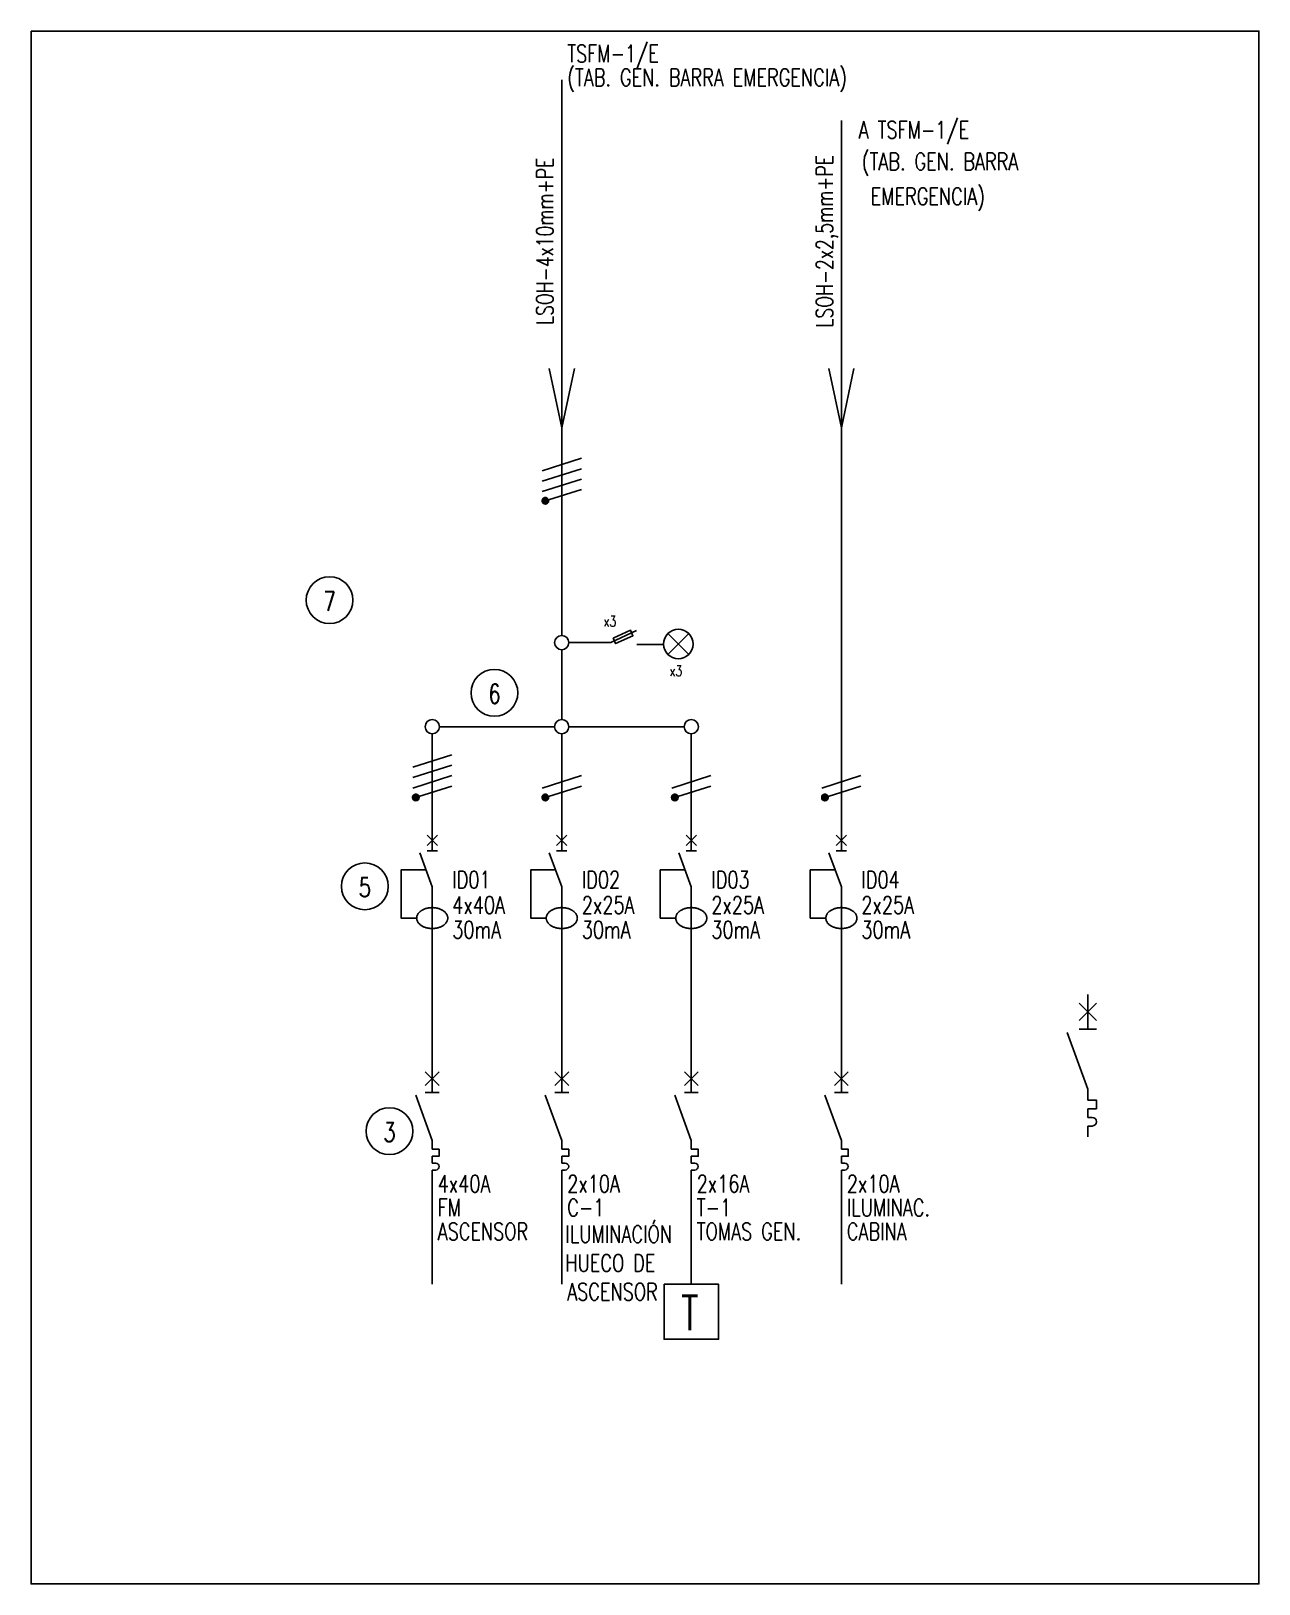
# Model space of a CAD drawing. Extents: x 0 to 3780, y 0 to 1760.
# Drawn here: x 3671.64 to 3684.43, y 1743.63 to 1759.81 of the extents above; entities that cross this region are included whole.
import ezdxf
from ezdxf.enums import TextEntityAlignment as Align

# ---------------------------------------------------------------- set-up
doc = ezdxf.new("R2010")
doc.units = 0
doc.layers.get('0').update_dxf_attribs({"linetype": 'CONTINUOUS'})
for name, color, linetype in [('0-COUNTAREA', 152, 'CONTINUOUS'), ('OCJ-ESQUEMAS_UNIFILARES-C0', 170, 'CONTINUOUS'), ('OCJ-ESQUEMAS_UNIFILARES-C2', 10, 'CONTINUOUS'), ('OCJ-ESQUEMAS_UNIFILARES-C4', 1, 'CONTINUOUS'), ('OCJ-ESQUEMAS_UNIFILARES-CO', 7, 'CONTINUOUS')]:
    doc.layers.add(name, color=color, linetype=linetype)
doc.styles.add('OCJ-ESQUEMAS_UNIFILARES-C0', font='ROMANS.SHX', dxfattribs={"width": 0.75, "height": 0.175})

# ---------------------------------------------------------------- blocks, each defined once
blk = doc.blocks.new('OCJ-ESQUEMAS_UNIFILARES-CO')
for p, q in [((0, -1.013), (0.045, -1.013)), ((0, -1.103), (0.045, -1.103))]:
    blk.add_line(p, q)
for points in [[(-0.09, 0.177), (0.09, -0.003)], [(-0.09, -0.003), (0.09, 0.177)], [(0, 0.267), (0, -0.093)], [(0, -0.72), (-0.215, -0.128)], [(-0.09, -0.093), (0.09, -0.093)], [(0, -0.833), (0, -0.72)], [(0, -0.923), (0.09, -0.923), (0.09, -0.833), (0, -0.833)], [(0, -1.013), (0, -0.923)], [(0, -1.215), (0, -1.103)]]:
    blk.add_lwpolyline(points)
blk.add_arc((0.045, -1.058), 0.045, 270, 90)
blk = doc.blocks.new('*U23')
at = {"layer": 'OCJ-ESQUEMAS_UNIFILARES-CO', "style": 'OCJ-ESQUEMAS_UNIFILARES-C0', "width": 0.75}
for s, p in [('ILUMINACIÓN', (3677.206, 1747.183)), ('HUECO DE', (3677.206, 1746.883)), ('ASCENSOR', (3677.225, 1746.583))]:
    blk.add_text(s, height=0.18, dxfattribs=at).set_placement(p)
blk = doc.blocks.new('*U24')
at = {"layer": 'OCJ-ESQUEMAS_UNIFILARES-C2', "linetype": 'CONTINUOUS'}
for p, q in [((3675.613, 1751.828), (3675.614, 1751.832)), ((3675.613, 1751.825), (3675.613, 1751.828)), ((3675.613, 1751.822), (3675.613, 1751.825)), ((3675.613, 1751.819), (3675.613, 1751.822)), ((3675.614, 1751.815), (3675.613, 1751.819)), ((3675.614, 1751.832), (3675.615, 1751.835)), ((3675.615, 1751.813), (3675.614, 1751.815)), ((3675.615, 1751.835), (3675.616, 1751.837)), ((3675.616, 1751.809), (3675.615, 1751.813)), ((3675.616, 1751.837), (3675.618, 1751.841)), ((3675.617, 1751.807), (3675.616, 1751.809)), ((3675.619, 1751.803), (3675.617, 1751.807)), ((3675.618, 1751.841), (3675.62, 1751.843)), ((3675.62, 1751.802), (3675.619, 1751.803)), ((3675.62, 1751.843), (3675.622, 1751.846)), ((3675.624, 1751.798), (3675.62, 1751.802)), ((3675.622, 1751.846), (3675.624, 1751.848)), ((3675.624, 1751.848), (3675.627, 1751.85)), ((3675.625, 1751.798), (3675.624, 1751.798)), ((3675.628, 1751.795), (3675.625, 1751.798)), ((3675.627, 1751.85), (3675.629, 1751.852)), ((3675.63, 1751.794), (3675.628, 1751.795)), ((3675.629, 1751.852), (3675.633, 1751.854)), ((3675.634, 1751.792), (3675.63, 1751.794)), ((3675.633, 1751.854), (3675.636, 1751.855)), ((3675.635, 1751.791), (3675.634, 1751.792)), ((3675.64, 1751.79), (3675.635, 1751.791)), ((3675.636, 1751.855), (3675.639, 1751.856)), ((3675.639, 1751.856), (3675.643, 1751.856)), ((3675.642, 1751.79), (3675.64, 1751.79)), ((3675.646, 1751.789), (3675.642, 1751.79)), ((3675.643, 1751.856), (3675.645, 1751.857)), ((3675.645, 1751.857), (3675.652, 1751.856)), ((3675.652, 1751.79), (3675.646, 1751.789)), ((3675.652, 1751.856), (3675.654, 1751.856)), ((3675.653, 1751.79), (3675.652, 1751.79)), ((3675.658, 1751.791), (3675.653, 1751.79)), ((3675.654, 1751.856), (3675.658, 1751.855)), ((3675.658, 1751.855), (3675.661, 1751.854)), ((3675.659, 1751.792), (3675.658, 1751.791)), ((3675.664, 1751.794), (3675.659, 1751.792)), ((3675.661, 1751.854), (3675.664, 1751.852)), ((3675.664, 1751.852), (3675.666, 1751.85)), ((3675.665, 1751.795), (3675.664, 1751.794)), ((3675.669, 1751.798), (3675.665, 1751.795)), ((3675.666, 1751.85), (3675.67, 1751.848)), ((3675.67, 1751.798), (3675.669, 1751.798)), ((3675.67, 1751.848), (3675.671, 1751.846)), ((3675.673, 1751.802), (3675.67, 1751.798)), ((3675.671, 1751.846), (3675.674, 1751.843)), ((3675.674, 1751.803), (3675.673, 1751.802)), ((3675.674, 1751.843), (3675.675, 1751.841)), ((3675.677, 1751.807), (3675.674, 1751.803)), ((3675.675, 1751.841), (3675.677, 1751.837)), ((3675.677, 1751.837), (3675.678, 1751.835)), ((3675.679, 1751.813), (3675.677, 1751.809)), ((3675.677, 1751.809), (3675.677, 1751.807)), ((3675.678, 1751.835), (3675.679, 1751.832)), ((3675.679, 1751.832), (3675.68, 1751.828)), ((3675.68, 1751.819), (3675.679, 1751.815)), ((3675.679, 1751.815), (3675.679, 1751.813)), ((3675.68, 1751.828), (3675.68, 1751.825)), ((3675.68, 1751.825), (3675.68, 1751.822)), ((3675.68, 1751.822), (3675.68, 1751.819))]:
    blk.add_line(p, q, dxfattribs=at)
at = {"layer": 'OCJ-ESQUEMAS_UNIFILARES-C2', "linetype": 'CONTINUOUS', "extrusion": (0, 0, -1)}
for points in [[(-3675.614, 1751.832), (-3675.68, 1751.828), (-3675.613, 1751.828)], [(-3675.613, 1751.828), (-3675.68, 1751.825), (-3675.613, 1751.825)], [(-3675.613, 1751.828), (-3675.68, 1751.828), (-3675.68, 1751.825)], [(-3675.613, 1751.825), (-3675.68, 1751.822), (-3675.613, 1751.822)], [(-3675.613, 1751.825), (-3675.68, 1751.825), (-3675.68, 1751.822)], [(-3675.613, 1751.822), (-3675.68, 1751.819), (-3675.613, 1751.819)], [(-3675.613, 1751.822), (-3675.68, 1751.822), (-3675.68, 1751.819)], [(-3675.613, 1751.819), (-3675.679, 1751.815), (-3675.614, 1751.815)], [(-3675.613, 1751.819), (-3675.68, 1751.819), (-3675.679, 1751.815)], [(-3675.615, 1751.835), (-3675.679, 1751.832), (-3675.614, 1751.832)], [(-3675.614, 1751.832), (-3675.679, 1751.832), (-3675.68, 1751.828)], [(-3675.614, 1751.815), (-3675.679, 1751.813), (-3675.615, 1751.813)], [(-3675.614, 1751.815), (-3675.679, 1751.815), (-3675.679, 1751.813)], [(-3675.616, 1751.837), (-3675.678, 1751.835), (-3675.615, 1751.835)], [(-3675.615, 1751.835), (-3675.678, 1751.835), (-3675.679, 1751.832)], [(-3675.615, 1751.813), (-3675.677, 1751.809), (-3675.616, 1751.809)], [(-3675.615, 1751.813), (-3675.679, 1751.813), (-3675.677, 1751.809)], [(-3675.618, 1751.841), (-3675.677, 1751.837), (-3675.616, 1751.837)], [(-3675.616, 1751.837), (-3675.677, 1751.837), (-3675.678, 1751.835)], [(-3675.616, 1751.809), (-3675.677, 1751.807), (-3675.617, 1751.807)], [(-3675.616, 1751.809), (-3675.677, 1751.809), (-3675.677, 1751.807)], [(-3675.617, 1751.807), (-3675.674, 1751.803), (-3675.619, 1751.803)], [(-3675.617, 1751.807), (-3675.677, 1751.807), (-3675.674, 1751.803)], [(-3675.62, 1751.843), (-3675.675, 1751.841), (-3675.618, 1751.841)], [(-3675.618, 1751.841), (-3675.675, 1751.841), (-3675.677, 1751.837)], [(-3675.619, 1751.803), (-3675.673, 1751.802), (-3675.62, 1751.802)], [(-3675.619, 1751.803), (-3675.674, 1751.803), (-3675.673, 1751.802)], [(-3675.622, 1751.846), (-3675.674, 1751.843), (-3675.62, 1751.843)], [(-3675.62, 1751.843), (-3675.674, 1751.843), (-3675.675, 1751.841)], [(-3675.62, 1751.802), (-3675.67, 1751.798), (-3675.624, 1751.798)], [(-3675.62, 1751.802), (-3675.673, 1751.802), (-3675.67, 1751.798)], [(-3675.624, 1751.848), (-3675.671, 1751.846), (-3675.622, 1751.846)], [(-3675.622, 1751.846), (-3675.671, 1751.846), (-3675.674, 1751.843)], [(-3675.627, 1751.85), (-3675.67, 1751.848), (-3675.624, 1751.848)], [(-3675.624, 1751.848), (-3675.67, 1751.848), (-3675.671, 1751.846)], [(-3675.624, 1751.798), (-3675.669, 1751.798), (-3675.625, 1751.798)], [(-3675.624, 1751.798), (-3675.67, 1751.798), (-3675.669, 1751.798)], [(-3675.625, 1751.798), (-3675.665, 1751.795), (-3675.628, 1751.795)], [(-3675.625, 1751.798), (-3675.669, 1751.798), (-3675.665, 1751.795)], [(-3675.629, 1751.852), (-3675.666, 1751.85), (-3675.627, 1751.85)], [(-3675.627, 1751.85), (-3675.666, 1751.85), (-3675.67, 1751.848)], [(-3675.628, 1751.795), (-3675.664, 1751.794), (-3675.63, 1751.794)], [(-3675.628, 1751.795), (-3675.665, 1751.795), (-3675.664, 1751.794)], [(-3675.633, 1751.854), (-3675.664, 1751.852), (-3675.629, 1751.852)], [(-3675.629, 1751.852), (-3675.664, 1751.852), (-3675.666, 1751.85)], [(-3675.63, 1751.794), (-3675.659, 1751.792), (-3675.634, 1751.792)], [(-3675.63, 1751.794), (-3675.664, 1751.794), (-3675.659, 1751.792)], [(-3675.636, 1751.855), (-3675.661, 1751.854), (-3675.633, 1751.854)], [(-3675.633, 1751.854), (-3675.661, 1751.854), (-3675.664, 1751.852)], [(-3675.634, 1751.792), (-3675.658, 1751.791), (-3675.635, 1751.791)], [(-3675.634, 1751.792), (-3675.659, 1751.792), (-3675.658, 1751.791)], [(-3675.635, 1751.791), (-3675.653, 1751.79), (-3675.64, 1751.79)], [(-3675.635, 1751.791), (-3675.658, 1751.791), (-3675.653, 1751.79)], [(-3675.639, 1751.856), (-3675.658, 1751.855), (-3675.636, 1751.855)], [(-3675.636, 1751.855), (-3675.658, 1751.855), (-3675.661, 1751.854)], [(-3675.643, 1751.856), (-3675.654, 1751.856), (-3675.639, 1751.856)], [(-3675.639, 1751.856), (-3675.654, 1751.856), (-3675.658, 1751.855)], [(-3675.64, 1751.79), (-3675.652, 1751.79), (-3675.642, 1751.79)], [(-3675.64, 1751.79), (-3675.653, 1751.79), (-3675.652, 1751.79)], [(-3675.642, 1751.79), (-3675.652, 1751.79), (-3675.646, 1751.789)], [(-3675.645, 1751.857), (-3675.652, 1751.856), (-3675.643, 1751.856)], [(-3675.643, 1751.856), (-3675.652, 1751.856), (-3675.654, 1751.856)]]:
    blk.add_solid(points, dxfattribs=at)
blk = doc.blocks.new('*U25')
at = {"layer": 'OCJ-ESQUEMAS_UNIFILARES-C2', "linetype": 'CONTINUOUS'}
for p, q in [((3676.963, 1751.828), (3676.964, 1751.832)), ((3676.963, 1751.825), (3676.963, 1751.828)), ((3676.963, 1751.822), (3676.963, 1751.825)), ((3676.963, 1751.819), (3676.963, 1751.822)), ((3676.964, 1751.815), (3676.963, 1751.819)), ((3676.964, 1751.832), (3676.965, 1751.835)), ((3676.965, 1751.813), (3676.964, 1751.815)), ((3676.965, 1751.835), (3676.966, 1751.837)), ((3676.966, 1751.809), (3676.965, 1751.813)), ((3676.966, 1751.837), (3676.968, 1751.841)), ((3676.967, 1751.807), (3676.966, 1751.809)), ((3676.969, 1751.803), (3676.967, 1751.807)), ((3676.968, 1751.841), (3676.97, 1751.843)), ((3676.97, 1751.802), (3676.969, 1751.803)), ((3676.97, 1751.843), (3676.972, 1751.846)), ((3676.974, 1751.798), (3676.97, 1751.802)), ((3676.972, 1751.846), (3676.974, 1751.848)), ((3676.974, 1751.848), (3676.977, 1751.85)), ((3676.975, 1751.798), (3676.974, 1751.798)), ((3676.978, 1751.795), (3676.975, 1751.798)), ((3676.977, 1751.85), (3676.979, 1751.852)), ((3676.98, 1751.794), (3676.978, 1751.795)), ((3676.979, 1751.852), (3676.983, 1751.854)), ((3676.984, 1751.792), (3676.98, 1751.794)), ((3676.983, 1751.854), (3676.986, 1751.855)), ((3676.985, 1751.791), (3676.984, 1751.792)), ((3676.99, 1751.79), (3676.985, 1751.791)), ((3676.986, 1751.855), (3676.989, 1751.856)), ((3676.989, 1751.856), (3676.993, 1751.856)), ((3676.992, 1751.79), (3676.99, 1751.79)), ((3676.996, 1751.789), (3676.992, 1751.79)), ((3676.993, 1751.856), (3676.995, 1751.857)), ((3676.995, 1751.857), (3677.002, 1751.856)), ((3677.002, 1751.79), (3676.996, 1751.789)), ((3677.002, 1751.856), (3677.004, 1751.856)), ((3677.003, 1751.79), (3677.002, 1751.79)), ((3677.008, 1751.791), (3677.003, 1751.79)), ((3677.004, 1751.856), (3677.008, 1751.855)), ((3677.008, 1751.855), (3677.011, 1751.854)), ((3677.009, 1751.792), (3677.008, 1751.791)), ((3677.014, 1751.794), (3677.009, 1751.792)), ((3677.011, 1751.854), (3677.014, 1751.852)), ((3677.014, 1751.852), (3677.016, 1751.85)), ((3677.015, 1751.795), (3677.014, 1751.794)), ((3677.019, 1751.798), (3677.015, 1751.795)), ((3677.016, 1751.85), (3677.02, 1751.848)), ((3677.02, 1751.798), (3677.019, 1751.798)), ((3677.02, 1751.848), (3677.021, 1751.846)), ((3677.023, 1751.802), (3677.02, 1751.798)), ((3677.021, 1751.846), (3677.024, 1751.843)), ((3677.024, 1751.803), (3677.023, 1751.802)), ((3677.024, 1751.843), (3677.025, 1751.841)), ((3677.027, 1751.807), (3677.024, 1751.803)), ((3677.025, 1751.841), (3677.027, 1751.837)), ((3677.027, 1751.837), (3677.028, 1751.835)), ((3677.029, 1751.813), (3677.027, 1751.809)), ((3677.027, 1751.809), (3677.027, 1751.807)), ((3677.028, 1751.835), (3677.029, 1751.832)), ((3677.029, 1751.832), (3677.03, 1751.828)), ((3677.03, 1751.819), (3677.029, 1751.815)), ((3677.029, 1751.815), (3677.029, 1751.813)), ((3677.03, 1751.828), (3677.03, 1751.825)), ((3677.03, 1751.825), (3677.03, 1751.822)), ((3677.03, 1751.822), (3677.03, 1751.819))]:
    blk.add_line(p, q, dxfattribs=at)
at = {"layer": 'OCJ-ESQUEMAS_UNIFILARES-C2', "linetype": 'CONTINUOUS', "extrusion": (0, 0, -1)}
for points in [[(-3676.964, 1751.832), (-3677.03, 1751.828), (-3676.963, 1751.828)], [(-3676.963, 1751.828), (-3677.03, 1751.825), (-3676.963, 1751.825)], [(-3676.963, 1751.828), (-3677.03, 1751.828), (-3677.03, 1751.825)], [(-3676.963, 1751.825), (-3677.03, 1751.822), (-3676.963, 1751.822)], [(-3676.963, 1751.825), (-3677.03, 1751.825), (-3677.03, 1751.822)], [(-3676.963, 1751.822), (-3677.03, 1751.819), (-3676.963, 1751.819)], [(-3676.963, 1751.822), (-3677.03, 1751.822), (-3677.03, 1751.819)], [(-3676.963, 1751.819), (-3677.029, 1751.815), (-3676.964, 1751.815)], [(-3676.963, 1751.819), (-3677.03, 1751.819), (-3677.029, 1751.815)], [(-3676.965, 1751.835), (-3677.029, 1751.832), (-3676.964, 1751.832)], [(-3676.964, 1751.832), (-3677.029, 1751.832), (-3677.03, 1751.828)], [(-3676.964, 1751.815), (-3677.029, 1751.813), (-3676.965, 1751.813)], [(-3676.964, 1751.815), (-3677.029, 1751.815), (-3677.029, 1751.813)], [(-3676.966, 1751.837), (-3677.028, 1751.835), (-3676.965, 1751.835)], [(-3676.965, 1751.835), (-3677.028, 1751.835), (-3677.029, 1751.832)], [(-3676.965, 1751.813), (-3677.027, 1751.809), (-3676.966, 1751.809)], [(-3676.965, 1751.813), (-3677.029, 1751.813), (-3677.027, 1751.809)], [(-3676.968, 1751.841), (-3677.027, 1751.837), (-3676.966, 1751.837)], [(-3676.966, 1751.837), (-3677.027, 1751.837), (-3677.028, 1751.835)], [(-3676.966, 1751.809), (-3677.027, 1751.807), (-3676.967, 1751.807)], [(-3676.966, 1751.809), (-3677.027, 1751.809), (-3677.027, 1751.807)], [(-3676.967, 1751.807), (-3677.024, 1751.803), (-3676.969, 1751.803)], [(-3676.967, 1751.807), (-3677.027, 1751.807), (-3677.024, 1751.803)], [(-3676.97, 1751.843), (-3677.025, 1751.841), (-3676.968, 1751.841)], [(-3676.968, 1751.841), (-3677.025, 1751.841), (-3677.027, 1751.837)], [(-3676.969, 1751.803), (-3677.023, 1751.802), (-3676.97, 1751.802)], [(-3676.969, 1751.803), (-3677.024, 1751.803), (-3677.023, 1751.802)], [(-3676.972, 1751.846), (-3677.024, 1751.843), (-3676.97, 1751.843)], [(-3676.97, 1751.843), (-3677.024, 1751.843), (-3677.025, 1751.841)], [(-3676.97, 1751.802), (-3677.02, 1751.798), (-3676.974, 1751.798)], [(-3676.97, 1751.802), (-3677.023, 1751.802), (-3677.02, 1751.798)], [(-3676.974, 1751.848), (-3677.021, 1751.846), (-3676.972, 1751.846)], [(-3676.972, 1751.846), (-3677.021, 1751.846), (-3677.024, 1751.843)], [(-3676.977, 1751.85), (-3677.02, 1751.848), (-3676.974, 1751.848)], [(-3676.974, 1751.848), (-3677.02, 1751.848), (-3677.021, 1751.846)], [(-3676.974, 1751.798), (-3677.019, 1751.798), (-3676.975, 1751.798)], [(-3676.974, 1751.798), (-3677.02, 1751.798), (-3677.019, 1751.798)], [(-3676.975, 1751.798), (-3677.015, 1751.795), (-3676.978, 1751.795)], [(-3676.975, 1751.798), (-3677.019, 1751.798), (-3677.015, 1751.795)], [(-3676.979, 1751.852), (-3677.016, 1751.85), (-3676.977, 1751.85)], [(-3676.977, 1751.85), (-3677.016, 1751.85), (-3677.02, 1751.848)], [(-3676.978, 1751.795), (-3677.014, 1751.794), (-3676.98, 1751.794)], [(-3676.978, 1751.795), (-3677.015, 1751.795), (-3677.014, 1751.794)], [(-3676.983, 1751.854), (-3677.014, 1751.852), (-3676.979, 1751.852)], [(-3676.979, 1751.852), (-3677.014, 1751.852), (-3677.016, 1751.85)], [(-3676.98, 1751.794), (-3677.009, 1751.792), (-3676.984, 1751.792)], [(-3676.98, 1751.794), (-3677.014, 1751.794), (-3677.009, 1751.792)], [(-3676.986, 1751.855), (-3677.011, 1751.854), (-3676.983, 1751.854)], [(-3676.983, 1751.854), (-3677.011, 1751.854), (-3677.014, 1751.852)], [(-3676.984, 1751.792), (-3677.008, 1751.791), (-3676.985, 1751.791)], [(-3676.984, 1751.792), (-3677.009, 1751.792), (-3677.008, 1751.791)], [(-3676.985, 1751.791), (-3677.003, 1751.79), (-3676.99, 1751.79)], [(-3676.985, 1751.791), (-3677.008, 1751.791), (-3677.003, 1751.79)], [(-3676.989, 1751.856), (-3677.008, 1751.855), (-3676.986, 1751.855)], [(-3676.986, 1751.855), (-3677.008, 1751.855), (-3677.011, 1751.854)], [(-3676.993, 1751.856), (-3677.004, 1751.856), (-3676.989, 1751.856)], [(-3676.989, 1751.856), (-3677.004, 1751.856), (-3677.008, 1751.855)], [(-3676.99, 1751.79), (-3677.002, 1751.79), (-3676.992, 1751.79)], [(-3676.99, 1751.79), (-3677.003, 1751.79), (-3677.002, 1751.79)], [(-3676.992, 1751.79), (-3677.002, 1751.79), (-3676.996, 1751.789)], [(-3676.995, 1751.857), (-3677.002, 1751.856), (-3676.993, 1751.856)], [(-3676.993, 1751.856), (-3677.002, 1751.856), (-3677.004, 1751.856)]]:
    blk.add_solid(points, dxfattribs=at)
blk = doc.blocks.new('*U26')
at = {"layer": 'OCJ-ESQUEMAS_UNIFILARES-C2', "linetype": 'CONTINUOUS'}
for p, q in [((3678.313, 1751.828), (3678.314, 1751.832)), ((3678.313, 1751.825), (3678.313, 1751.828)), ((3678.313, 1751.822), (3678.313, 1751.825)), ((3678.313, 1751.819), (3678.313, 1751.822)), ((3678.314, 1751.815), (3678.313, 1751.819)), ((3678.314, 1751.832), (3678.315, 1751.835)), ((3678.315, 1751.813), (3678.314, 1751.815)), ((3678.315, 1751.835), (3678.316, 1751.837)), ((3678.316, 1751.809), (3678.315, 1751.813)), ((3678.316, 1751.837), (3678.318, 1751.841)), ((3678.317, 1751.807), (3678.316, 1751.809)), ((3678.319, 1751.803), (3678.317, 1751.807)), ((3678.318, 1751.841), (3678.32, 1751.843)), ((3678.32, 1751.802), (3678.319, 1751.803)), ((3678.32, 1751.843), (3678.322, 1751.846)), ((3678.324, 1751.798), (3678.32, 1751.802)), ((3678.322, 1751.846), (3678.324, 1751.848)), ((3678.324, 1751.848), (3678.327, 1751.85)), ((3678.325, 1751.798), (3678.324, 1751.798)), ((3678.328, 1751.795), (3678.325, 1751.798)), ((3678.327, 1751.85), (3678.329, 1751.852)), ((3678.33, 1751.794), (3678.328, 1751.795)), ((3678.329, 1751.852), (3678.333, 1751.854)), ((3678.334, 1751.792), (3678.33, 1751.794)), ((3678.333, 1751.854), (3678.336, 1751.855)), ((3678.335, 1751.791), (3678.334, 1751.792)), ((3678.34, 1751.79), (3678.335, 1751.791)), ((3678.336, 1751.855), (3678.339, 1751.856)), ((3678.339, 1751.856), (3678.343, 1751.856)), ((3678.342, 1751.79), (3678.34, 1751.79)), ((3678.346, 1751.789), (3678.342, 1751.79)), ((3678.343, 1751.856), (3678.345, 1751.857)), ((3678.345, 1751.857), (3678.352, 1751.856)), ((3678.352, 1751.79), (3678.346, 1751.789)), ((3678.352, 1751.856), (3678.354, 1751.856)), ((3678.353, 1751.79), (3678.352, 1751.79)), ((3678.358, 1751.791), (3678.353, 1751.79)), ((3678.354, 1751.856), (3678.358, 1751.855)), ((3678.358, 1751.855), (3678.361, 1751.854)), ((3678.359, 1751.792), (3678.358, 1751.791)), ((3678.364, 1751.794), (3678.359, 1751.792)), ((3678.361, 1751.854), (3678.364, 1751.852)), ((3678.364, 1751.852), (3678.366, 1751.85)), ((3678.365, 1751.795), (3678.364, 1751.794)), ((3678.369, 1751.798), (3678.365, 1751.795)), ((3678.366, 1751.85), (3678.37, 1751.848)), ((3678.37, 1751.798), (3678.369, 1751.798)), ((3678.37, 1751.848), (3678.371, 1751.846)), ((3678.373, 1751.802), (3678.37, 1751.798)), ((3678.371, 1751.846), (3678.374, 1751.843)), ((3678.374, 1751.803), (3678.373, 1751.802)), ((3678.374, 1751.843), (3678.375, 1751.841)), ((3678.377, 1751.807), (3678.374, 1751.803)), ((3678.375, 1751.841), (3678.377, 1751.837)), ((3678.377, 1751.837), (3678.378, 1751.835)), ((3678.379, 1751.813), (3678.377, 1751.809)), ((3678.377, 1751.809), (3678.377, 1751.807)), ((3678.378, 1751.835), (3678.379, 1751.832)), ((3678.379, 1751.832), (3678.38, 1751.828)), ((3678.38, 1751.819), (3678.379, 1751.815)), ((3678.379, 1751.815), (3678.379, 1751.813)), ((3678.38, 1751.828), (3678.38, 1751.825)), ((3678.38, 1751.825), (3678.38, 1751.822)), ((3678.38, 1751.822), (3678.38, 1751.819))]:
    blk.add_line(p, q, dxfattribs=at)
at = {"layer": 'OCJ-ESQUEMAS_UNIFILARES-C2', "linetype": 'CONTINUOUS', "extrusion": (0, 0, -1)}
for points in [[(-3678.314, 1751.832), (-3678.38, 1751.828), (-3678.313, 1751.828)], [(-3678.313, 1751.828), (-3678.38, 1751.825), (-3678.313, 1751.825)], [(-3678.313, 1751.828), (-3678.38, 1751.828), (-3678.38, 1751.825)], [(-3678.313, 1751.825), (-3678.38, 1751.822), (-3678.313, 1751.822)], [(-3678.313, 1751.825), (-3678.38, 1751.825), (-3678.38, 1751.822)], [(-3678.313, 1751.822), (-3678.38, 1751.819), (-3678.313, 1751.819)], [(-3678.313, 1751.822), (-3678.38, 1751.822), (-3678.38, 1751.819)], [(-3678.313, 1751.819), (-3678.379, 1751.815), (-3678.314, 1751.815)], [(-3678.313, 1751.819), (-3678.38, 1751.819), (-3678.379, 1751.815)], [(-3678.315, 1751.835), (-3678.379, 1751.832), (-3678.314, 1751.832)], [(-3678.314, 1751.832), (-3678.379, 1751.832), (-3678.38, 1751.828)], [(-3678.314, 1751.815), (-3678.379, 1751.813), (-3678.315, 1751.813)], [(-3678.314, 1751.815), (-3678.379, 1751.815), (-3678.379, 1751.813)], [(-3678.316, 1751.837), (-3678.378, 1751.835), (-3678.315, 1751.835)], [(-3678.315, 1751.835), (-3678.378, 1751.835), (-3678.379, 1751.832)], [(-3678.315, 1751.813), (-3678.377, 1751.809), (-3678.316, 1751.809)], [(-3678.315, 1751.813), (-3678.379, 1751.813), (-3678.377, 1751.809)], [(-3678.318, 1751.841), (-3678.377, 1751.837), (-3678.316, 1751.837)], [(-3678.316, 1751.837), (-3678.377, 1751.837), (-3678.378, 1751.835)], [(-3678.316, 1751.809), (-3678.377, 1751.807), (-3678.317, 1751.807)], [(-3678.316, 1751.809), (-3678.377, 1751.809), (-3678.377, 1751.807)], [(-3678.317, 1751.807), (-3678.374, 1751.803), (-3678.319, 1751.803)], [(-3678.317, 1751.807), (-3678.377, 1751.807), (-3678.374, 1751.803)], [(-3678.32, 1751.843), (-3678.375, 1751.841), (-3678.318, 1751.841)], [(-3678.318, 1751.841), (-3678.375, 1751.841), (-3678.377, 1751.837)], [(-3678.319, 1751.803), (-3678.373, 1751.802), (-3678.32, 1751.802)], [(-3678.319, 1751.803), (-3678.374, 1751.803), (-3678.373, 1751.802)], [(-3678.322, 1751.846), (-3678.374, 1751.843), (-3678.32, 1751.843)], [(-3678.32, 1751.843), (-3678.374, 1751.843), (-3678.375, 1751.841)], [(-3678.32, 1751.802), (-3678.37, 1751.798), (-3678.324, 1751.798)], [(-3678.32, 1751.802), (-3678.373, 1751.802), (-3678.37, 1751.798)], [(-3678.324, 1751.848), (-3678.371, 1751.846), (-3678.322, 1751.846)], [(-3678.322, 1751.846), (-3678.371, 1751.846), (-3678.374, 1751.843)], [(-3678.327, 1751.85), (-3678.37, 1751.848), (-3678.324, 1751.848)], [(-3678.324, 1751.848), (-3678.37, 1751.848), (-3678.371, 1751.846)], [(-3678.324, 1751.798), (-3678.369, 1751.798), (-3678.325, 1751.798)], [(-3678.324, 1751.798), (-3678.37, 1751.798), (-3678.369, 1751.798)], [(-3678.325, 1751.798), (-3678.365, 1751.795), (-3678.328, 1751.795)], [(-3678.325, 1751.798), (-3678.369, 1751.798), (-3678.365, 1751.795)], [(-3678.329, 1751.852), (-3678.366, 1751.85), (-3678.327, 1751.85)], [(-3678.327, 1751.85), (-3678.366, 1751.85), (-3678.37, 1751.848)], [(-3678.328, 1751.795), (-3678.364, 1751.794), (-3678.33, 1751.794)], [(-3678.328, 1751.795), (-3678.365, 1751.795), (-3678.364, 1751.794)], [(-3678.333, 1751.854), (-3678.364, 1751.852), (-3678.329, 1751.852)], [(-3678.329, 1751.852), (-3678.364, 1751.852), (-3678.366, 1751.85)], [(-3678.33, 1751.794), (-3678.359, 1751.792), (-3678.334, 1751.792)], [(-3678.33, 1751.794), (-3678.364, 1751.794), (-3678.359, 1751.792)], [(-3678.336, 1751.855), (-3678.361, 1751.854), (-3678.333, 1751.854)], [(-3678.333, 1751.854), (-3678.361, 1751.854), (-3678.364, 1751.852)], [(-3678.334, 1751.792), (-3678.358, 1751.791), (-3678.335, 1751.791)], [(-3678.334, 1751.792), (-3678.359, 1751.792), (-3678.358, 1751.791)], [(-3678.335, 1751.791), (-3678.353, 1751.79), (-3678.34, 1751.79)], [(-3678.335, 1751.791), (-3678.358, 1751.791), (-3678.353, 1751.79)], [(-3678.339, 1751.856), (-3678.358, 1751.855), (-3678.336, 1751.855)], [(-3678.336, 1751.855), (-3678.358, 1751.855), (-3678.361, 1751.854)], [(-3678.343, 1751.856), (-3678.354, 1751.856), (-3678.339, 1751.856)], [(-3678.339, 1751.856), (-3678.354, 1751.856), (-3678.358, 1751.855)], [(-3678.34, 1751.79), (-3678.352, 1751.79), (-3678.342, 1751.79)], [(-3678.34, 1751.79), (-3678.353, 1751.79), (-3678.352, 1751.79)], [(-3678.342, 1751.79), (-3678.352, 1751.79), (-3678.346, 1751.789)], [(-3678.345, 1751.857), (-3678.352, 1751.856), (-3678.343, 1751.856)], [(-3678.343, 1751.856), (-3678.352, 1751.856), (-3678.354, 1751.856)]]:
    blk.add_solid(points, dxfattribs=at)
blk = doc.blocks.new('*U27')
at = {"layer": 'OCJ-ESQUEMAS_UNIFILARES-C2', "linetype": 'CONTINUOUS'}
for p, q in [((3676.963, 1754.919), (3676.964, 1754.922)), ((3676.963, 1754.916), (3676.963, 1754.919)), ((3676.963, 1754.912), (3676.963, 1754.916)), ((3676.963, 1754.91), (3676.963, 1754.912)), ((3676.964, 1754.905), (3676.963, 1754.91)), ((3676.964, 1754.922), (3676.965, 1754.925)), ((3676.965, 1754.904), (3676.964, 1754.905)), ((3676.965, 1754.925), (3676.966, 1754.928)), ((3676.966, 1754.899), (3676.965, 1754.904)), ((3676.966, 1754.928), (3676.968, 1754.931)), ((3676.967, 1754.898), (3676.966, 1754.899)), ((3676.969, 1754.894), (3676.967, 1754.898)), ((3676.968, 1754.931), (3676.97, 1754.933)), ((3676.97, 1754.893), (3676.969, 1754.894)), ((3676.97, 1754.933), (3676.972, 1754.936)), ((3676.974, 1754.889), (3676.97, 1754.893)), ((3676.972, 1754.936), (3676.974, 1754.938)), ((3676.974, 1754.938), (3676.977, 1754.941)), ((3676.975, 1754.888), (3676.974, 1754.889)), ((3676.978, 1754.885), (3676.975, 1754.888)), ((3676.977, 1754.941), (3676.979, 1754.942)), ((3676.98, 1754.884), (3676.978, 1754.885)), ((3676.979, 1754.942), (3676.983, 1754.944)), ((3676.984, 1754.882), (3676.98, 1754.884)), ((3676.983, 1754.944), (3676.986, 1754.945)), ((3676.985, 1754.882), (3676.984, 1754.882)), ((3676.99, 1754.88), (3676.985, 1754.882)), ((3676.986, 1754.945), (3676.989, 1754.946)), ((3676.989, 1754.946), (3676.993, 1754.947)), ((3676.992, 1754.88), (3676.99, 1754.88)), ((3676.996, 1754.88), (3676.992, 1754.88)), ((3676.993, 1754.947), (3676.995, 1754.947)), ((3676.995, 1754.947), (3677.002, 1754.947)), ((3677.002, 1754.88), (3676.996, 1754.88)), ((3677.002, 1754.947), (3677.004, 1754.946)), ((3677.003, 1754.88), (3677.002, 1754.88)), ((3677.008, 1754.882), (3677.003, 1754.88)), ((3677.004, 1754.946), (3677.008, 1754.945)), ((3677.008, 1754.945), (3677.011, 1754.944)), ((3677.009, 1754.882), (3677.008, 1754.882)), ((3677.014, 1754.884), (3677.009, 1754.882)), ((3677.011, 1754.944), (3677.014, 1754.942)), ((3677.014, 1754.942), (3677.016, 1754.941)), ((3677.015, 1754.885), (3677.014, 1754.884)), ((3677.019, 1754.888), (3677.015, 1754.885)), ((3677.016, 1754.941), (3677.02, 1754.938)), ((3677.02, 1754.889), (3677.019, 1754.888)), ((3677.02, 1754.938), (3677.021, 1754.936)), ((3677.023, 1754.893), (3677.02, 1754.889)), ((3677.021, 1754.936), (3677.024, 1754.933)), ((3677.024, 1754.894), (3677.023, 1754.893)), ((3677.024, 1754.933), (3677.025, 1754.931)), ((3677.027, 1754.898), (3677.024, 1754.894)), ((3677.025, 1754.931), (3677.027, 1754.928)), ((3677.027, 1754.928), (3677.028, 1754.925)), ((3677.029, 1754.904), (3677.027, 1754.899)), ((3677.027, 1754.899), (3677.027, 1754.898)), ((3677.028, 1754.925), (3677.029, 1754.922)), ((3677.029, 1754.922), (3677.03, 1754.919)), ((3677.03, 1754.91), (3677.029, 1754.905)), ((3677.029, 1754.905), (3677.029, 1754.904)), ((3677.03, 1754.919), (3677.03, 1754.916)), ((3677.03, 1754.916), (3677.03, 1754.912)), ((3677.03, 1754.912), (3677.03, 1754.91))]:
    blk.add_line(p, q, dxfattribs=at)
at = {"layer": 'OCJ-ESQUEMAS_UNIFILARES-C2', "linetype": 'CONTINUOUS', "extrusion": (0, 0, -1)}
for points in [[(-3676.964, 1754.922), (-3677.03, 1754.919), (-3676.963, 1754.919)], [(-3676.963, 1754.919), (-3677.03, 1754.916), (-3676.963, 1754.916)], [(-3676.963, 1754.919), (-3677.03, 1754.919), (-3677.03, 1754.916)], [(-3676.963, 1754.916), (-3677.03, 1754.912), (-3676.963, 1754.912)], [(-3676.963, 1754.916), (-3677.03, 1754.916), (-3677.03, 1754.912)], [(-3676.963, 1754.912), (-3677.03, 1754.91), (-3676.963, 1754.91)], [(-3676.963, 1754.912), (-3677.03, 1754.912), (-3677.03, 1754.91)], [(-3676.963, 1754.91), (-3677.029, 1754.905), (-3676.964, 1754.905)], [(-3676.963, 1754.91), (-3677.03, 1754.91), (-3677.029, 1754.905)], [(-3676.965, 1754.925), (-3677.029, 1754.922), (-3676.964, 1754.922)], [(-3676.964, 1754.922), (-3677.029, 1754.922), (-3677.03, 1754.919)], [(-3676.964, 1754.905), (-3677.029, 1754.904), (-3676.965, 1754.904)], [(-3676.964, 1754.905), (-3677.029, 1754.905), (-3677.029, 1754.904)], [(-3676.966, 1754.928), (-3677.028, 1754.925), (-3676.965, 1754.925)], [(-3676.965, 1754.925), (-3677.028, 1754.925), (-3677.029, 1754.922)], [(-3676.965, 1754.904), (-3677.027, 1754.899), (-3676.966, 1754.899)], [(-3676.965, 1754.904), (-3677.029, 1754.904), (-3677.027, 1754.899)], [(-3676.968, 1754.931), (-3677.027, 1754.928), (-3676.966, 1754.928)], [(-3676.966, 1754.928), (-3677.027, 1754.928), (-3677.028, 1754.925)], [(-3676.966, 1754.899), (-3677.027, 1754.898), (-3676.967, 1754.898)], [(-3676.966, 1754.899), (-3677.027, 1754.899), (-3677.027, 1754.898)], [(-3676.967, 1754.898), (-3677.024, 1754.894), (-3676.969, 1754.894)], [(-3676.967, 1754.898), (-3677.027, 1754.898), (-3677.024, 1754.894)], [(-3676.97, 1754.933), (-3677.025, 1754.931), (-3676.968, 1754.931)], [(-3676.968, 1754.931), (-3677.025, 1754.931), (-3677.027, 1754.928)], [(-3676.969, 1754.894), (-3677.023, 1754.893), (-3676.97, 1754.893)], [(-3676.969, 1754.894), (-3677.024, 1754.894), (-3677.023, 1754.893)], [(-3676.972, 1754.936), (-3677.024, 1754.933), (-3676.97, 1754.933)], [(-3676.97, 1754.933), (-3677.024, 1754.933), (-3677.025, 1754.931)], [(-3676.97, 1754.893), (-3677.02, 1754.889), (-3676.974, 1754.889)], [(-3676.97, 1754.893), (-3677.023, 1754.893), (-3677.02, 1754.889)], [(-3676.974, 1754.938), (-3677.021, 1754.936), (-3676.972, 1754.936)], [(-3676.972, 1754.936), (-3677.021, 1754.936), (-3677.024, 1754.933)], [(-3676.977, 1754.941), (-3677.02, 1754.938), (-3676.974, 1754.938)], [(-3676.974, 1754.938), (-3677.02, 1754.938), (-3677.021, 1754.936)], [(-3676.974, 1754.889), (-3677.019, 1754.888), (-3676.975, 1754.888)], [(-3676.974, 1754.889), (-3677.02, 1754.889), (-3677.019, 1754.888)], [(-3676.975, 1754.888), (-3677.015, 1754.885), (-3676.978, 1754.885)], [(-3676.975, 1754.888), (-3677.019, 1754.888), (-3677.015, 1754.885)], [(-3676.979, 1754.942), (-3677.016, 1754.941), (-3676.977, 1754.941)], [(-3676.977, 1754.941), (-3677.016, 1754.941), (-3677.02, 1754.938)], [(-3676.978, 1754.885), (-3677.014, 1754.884), (-3676.98, 1754.884)], [(-3676.978, 1754.885), (-3677.015, 1754.885), (-3677.014, 1754.884)], [(-3676.983, 1754.944), (-3677.014, 1754.942), (-3676.979, 1754.942)], [(-3676.979, 1754.942), (-3677.014, 1754.942), (-3677.016, 1754.941)], [(-3676.98, 1754.884), (-3677.009, 1754.882), (-3676.984, 1754.882)], [(-3676.98, 1754.884), (-3677.014, 1754.884), (-3677.009, 1754.882)], [(-3676.986, 1754.945), (-3677.011, 1754.944), (-3676.983, 1754.944)], [(-3676.983, 1754.944), (-3677.011, 1754.944), (-3677.014, 1754.942)], [(-3676.984, 1754.882), (-3677.008, 1754.882), (-3676.985, 1754.882)], [(-3676.984, 1754.882), (-3677.009, 1754.882), (-3677.008, 1754.882)], [(-3676.985, 1754.882), (-3677.003, 1754.88), (-3676.99, 1754.88)], [(-3676.985, 1754.882), (-3677.008, 1754.882), (-3677.003, 1754.88)], [(-3676.989, 1754.946), (-3677.008, 1754.945), (-3676.986, 1754.945)], [(-3676.986, 1754.945), (-3677.008, 1754.945), (-3677.011, 1754.944)], [(-3676.993, 1754.947), (-3677.004, 1754.946), (-3676.989, 1754.946)], [(-3676.989, 1754.946), (-3677.004, 1754.946), (-3677.008, 1754.945)], [(-3676.99, 1754.88), (-3677.002, 1754.88), (-3676.992, 1754.88)], [(-3676.99, 1754.88), (-3677.003, 1754.88), (-3677.002, 1754.88)], [(-3676.992, 1754.88), (-3677.002, 1754.88), (-3676.996, 1754.88)], [(-3676.995, 1754.947), (-3677.002, 1754.947), (-3676.993, 1754.947)], [(-3676.993, 1754.947), (-3677.002, 1754.947), (-3677.004, 1754.946)]]:
    blk.add_solid(points, dxfattribs=at)
blk = doc.blocks.new('*U28')
at = {"layer": 'OCJ-ESQUEMAS_UNIFILARES-C2', "linetype": 'CONTINUOUS'}
for p, q in [((3679.877, 1751.828), (3679.878, 1751.832)), ((3679.877, 1751.825), (3679.877, 1751.828)), ((3679.877, 1751.822), (3679.877, 1751.825)), ((3679.877, 1751.819), (3679.877, 1751.822)), ((3679.878, 1751.815), (3679.877, 1751.819)), ((3679.878, 1751.832), (3679.879, 1751.835)), ((3679.878, 1751.813), (3679.878, 1751.815)), ((3679.88, 1751.809), (3679.878, 1751.813)), ((3679.879, 1751.835), (3679.88, 1751.837)), ((3679.88, 1751.837), (3679.882, 1751.841)), ((3679.881, 1751.807), (3679.88, 1751.809)), ((3679.883, 1751.803), (3679.881, 1751.807)), ((3679.882, 1751.841), (3679.883, 1751.843)), ((3679.883, 1751.843), (3679.886, 1751.846)), ((3679.884, 1751.802), (3679.883, 1751.803)), ((3679.887, 1751.798), (3679.884, 1751.802)), ((3679.886, 1751.846), (3679.888, 1751.848)), ((3679.888, 1751.798), (3679.887, 1751.798)), ((3679.888, 1751.848), (3679.891, 1751.85)), ((3679.892, 1751.795), (3679.888, 1751.798)), ((3679.891, 1751.85), (3679.893, 1751.852)), ((3679.894, 1751.794), (3679.892, 1751.795)), ((3679.893, 1751.852), (3679.896, 1751.854)), ((3679.898, 1751.792), (3679.894, 1751.794)), ((3679.896, 1751.854), (3679.899, 1751.855)), ((3679.899, 1751.791), (3679.898, 1751.792)), ((3679.899, 1751.855), (3679.903, 1751.856)), ((3679.904, 1751.79), (3679.899, 1751.791)), ((3679.903, 1751.856), (3679.906, 1751.856)), ((3679.906, 1751.79), (3679.904, 1751.79)), ((3679.906, 1751.856), (3679.909, 1751.857)), ((3679.91, 1751.789), (3679.906, 1751.79)), ((3679.909, 1751.857), (3679.916, 1751.856)), ((3679.916, 1751.79), (3679.91, 1751.789)), ((3679.916, 1751.856), (3679.918, 1751.856)), ((3679.917, 1751.79), (3679.916, 1751.79)), ((3679.922, 1751.791), (3679.917, 1751.79)), ((3679.918, 1751.856), (3679.922, 1751.855)), ((3679.922, 1751.855), (3679.924, 1751.854)), ((3679.923, 1751.792), (3679.922, 1751.791)), ((3679.928, 1751.794), (3679.923, 1751.792)), ((3679.924, 1751.854), (3679.928, 1751.852)), ((3679.928, 1751.852), (3679.93, 1751.85)), ((3679.929, 1751.795), (3679.928, 1751.794)), ((3679.933, 1751.798), (3679.929, 1751.795)), ((3679.93, 1751.85), (3679.933, 1751.848)), ((3679.933, 1751.848), (3679.935, 1751.846)), ((3679.934, 1751.798), (3679.933, 1751.798)), ((3679.937, 1751.802), (3679.934, 1751.798)), ((3679.935, 1751.846), (3679.938, 1751.843)), ((3679.938, 1751.803), (3679.937, 1751.802)), ((3679.938, 1751.843), (3679.939, 1751.841)), ((3679.94, 1751.807), (3679.938, 1751.803)), ((3679.939, 1751.841), (3679.941, 1751.837)), ((3679.941, 1751.809), (3679.94, 1751.807)), ((3679.941, 1751.837), (3679.942, 1751.835)), ((3679.943, 1751.813), (3679.941, 1751.809)), ((3679.942, 1751.835), (3679.943, 1751.832)), ((3679.943, 1751.832), (3679.944, 1751.828)), ((3679.944, 1751.819), (3679.943, 1751.815)), ((3679.943, 1751.815), (3679.943, 1751.813)), ((3679.944, 1751.828), (3679.944, 1751.825)), ((3679.944, 1751.825), (3679.944, 1751.822)), ((3679.944, 1751.822), (3679.944, 1751.819))]:
    blk.add_line(p, q, dxfattribs=at)
at = {"layer": 'OCJ-ESQUEMAS_UNIFILARES-C2', "linetype": 'CONTINUOUS', "extrusion": (0, 0, -1)}
for points in [[(-3679.878, 1751.832), (-3679.944, 1751.828), (-3679.877, 1751.828)], [(-3679.877, 1751.828), (-3679.944, 1751.825), (-3679.877, 1751.825)], [(-3679.877, 1751.828), (-3679.944, 1751.828), (-3679.944, 1751.825)], [(-3679.877, 1751.825), (-3679.944, 1751.822), (-3679.877, 1751.822)], [(-3679.877, 1751.825), (-3679.944, 1751.825), (-3679.944, 1751.822)], [(-3679.877, 1751.822), (-3679.944, 1751.819), (-3679.877, 1751.819)], [(-3679.877, 1751.822), (-3679.944, 1751.822), (-3679.944, 1751.819)], [(-3679.877, 1751.819), (-3679.943, 1751.815), (-3679.878, 1751.815)], [(-3679.877, 1751.819), (-3679.944, 1751.819), (-3679.943, 1751.815)], [(-3679.879, 1751.835), (-3679.943, 1751.832), (-3679.878, 1751.832)], [(-3679.878, 1751.832), (-3679.943, 1751.832), (-3679.944, 1751.828)], [(-3679.878, 1751.815), (-3679.943, 1751.813), (-3679.878, 1751.813)], [(-3679.878, 1751.815), (-3679.943, 1751.815), (-3679.943, 1751.813)], [(-3679.878, 1751.813), (-3679.941, 1751.809), (-3679.88, 1751.809)], [(-3679.878, 1751.813), (-3679.943, 1751.813), (-3679.941, 1751.809)], [(-3679.88, 1751.837), (-3679.942, 1751.835), (-3679.879, 1751.835)], [(-3679.879, 1751.835), (-3679.942, 1751.835), (-3679.943, 1751.832)], [(-3679.882, 1751.841), (-3679.941, 1751.837), (-3679.88, 1751.837)], [(-3679.88, 1751.837), (-3679.941, 1751.837), (-3679.942, 1751.835)], [(-3679.88, 1751.809), (-3679.94, 1751.807), (-3679.881, 1751.807)], [(-3679.88, 1751.809), (-3679.941, 1751.809), (-3679.94, 1751.807)], [(-3679.881, 1751.807), (-3679.938, 1751.803), (-3679.883, 1751.803)], [(-3679.881, 1751.807), (-3679.94, 1751.807), (-3679.938, 1751.803)], [(-3679.883, 1751.843), (-3679.939, 1751.841), (-3679.882, 1751.841)], [(-3679.882, 1751.841), (-3679.939, 1751.841), (-3679.941, 1751.837)], [(-3679.886, 1751.846), (-3679.938, 1751.843), (-3679.883, 1751.843)], [(-3679.883, 1751.843), (-3679.938, 1751.843), (-3679.939, 1751.841)], [(-3679.883, 1751.803), (-3679.937, 1751.802), (-3679.884, 1751.802)], [(-3679.883, 1751.803), (-3679.938, 1751.803), (-3679.937, 1751.802)], [(-3679.884, 1751.802), (-3679.934, 1751.798), (-3679.887, 1751.798)], [(-3679.884, 1751.802), (-3679.937, 1751.802), (-3679.934, 1751.798)], [(-3679.888, 1751.848), (-3679.935, 1751.846), (-3679.886, 1751.846)], [(-3679.886, 1751.846), (-3679.935, 1751.846), (-3679.938, 1751.843)], [(-3679.887, 1751.798), (-3679.933, 1751.798), (-3679.888, 1751.798)], [(-3679.887, 1751.798), (-3679.934, 1751.798), (-3679.933, 1751.798)], [(-3679.891, 1751.85), (-3679.933, 1751.848), (-3679.888, 1751.848)], [(-3679.888, 1751.848), (-3679.933, 1751.848), (-3679.935, 1751.846)], [(-3679.888, 1751.798), (-3679.929, 1751.795), (-3679.892, 1751.795)], [(-3679.888, 1751.798), (-3679.933, 1751.798), (-3679.929, 1751.795)], [(-3679.893, 1751.852), (-3679.93, 1751.85), (-3679.891, 1751.85)], [(-3679.891, 1751.85), (-3679.93, 1751.85), (-3679.933, 1751.848)], [(-3679.892, 1751.795), (-3679.928, 1751.794), (-3679.894, 1751.794)], [(-3679.892, 1751.795), (-3679.929, 1751.795), (-3679.928, 1751.794)], [(-3679.896, 1751.854), (-3679.928, 1751.852), (-3679.893, 1751.852)], [(-3679.893, 1751.852), (-3679.928, 1751.852), (-3679.93, 1751.85)], [(-3679.894, 1751.794), (-3679.923, 1751.792), (-3679.898, 1751.792)], [(-3679.894, 1751.794), (-3679.928, 1751.794), (-3679.923, 1751.792)], [(-3679.899, 1751.855), (-3679.924, 1751.854), (-3679.896, 1751.854)], [(-3679.896, 1751.854), (-3679.924, 1751.854), (-3679.928, 1751.852)], [(-3679.898, 1751.792), (-3679.922, 1751.791), (-3679.899, 1751.791)], [(-3679.898, 1751.792), (-3679.923, 1751.792), (-3679.922, 1751.791)], [(-3679.903, 1751.856), (-3679.922, 1751.855), (-3679.899, 1751.855)], [(-3679.899, 1751.855), (-3679.922, 1751.855), (-3679.924, 1751.854)], [(-3679.899, 1751.791), (-3679.917, 1751.79), (-3679.904, 1751.79)], [(-3679.899, 1751.791), (-3679.922, 1751.791), (-3679.917, 1751.79)], [(-3679.906, 1751.856), (-3679.918, 1751.856), (-3679.903, 1751.856)], [(-3679.903, 1751.856), (-3679.918, 1751.856), (-3679.922, 1751.855)], [(-3679.904, 1751.79), (-3679.916, 1751.79), (-3679.906, 1751.79)], [(-3679.904, 1751.79), (-3679.917, 1751.79), (-3679.916, 1751.79)], [(-3679.909, 1751.857), (-3679.916, 1751.856), (-3679.906, 1751.856)], [(-3679.906, 1751.856), (-3679.916, 1751.856), (-3679.918, 1751.856)], [(-3679.906, 1751.79), (-3679.916, 1751.79), (-3679.91, 1751.789)]]:
    blk.add_solid(points, dxfattribs=at)
blk = doc.blocks.new('OCJ-ESQUEMAS_UNIFILARES-C0')
for points in [[(-0.068, 0.11), (0.068, -0.025)], [(-0.068, -0.025), (0.068, 0.11)], [(0, 0.177), (0, -0.093)], [(0, -0.565), (-0.162, -0.121)], [(-0.068, -0.093), (0.068, -0.093)], [(-0.081, -0.343), (-0.405, -0.343), (-0.405, -0.97), (-0.203, -0.97)], [(0, -1.308), (0, -0.565)]]:
    blk.add_lwpolyline(points)
blk.add_polyline3d([(0.203, -0.97, 0), (0.202, -0.963, 0), (0.202, -0.957, 0), (0.2, -0.95, 0), (0.199, -0.944, 0), (0.196, -0.937, 0), (0.194, -0.931, 0), (0.191, -0.924, 0), (0.187, -0.918, 0), (0.183, -0.912, 0), (0.179, -0.906, 0), (0.174, -0.9, 0), (0.168, -0.895, 0), (0.163, -0.889, 0), (0.157, -0.884, 0), (0.15, -0.879, 0), (0.143, -0.874, 0), (0.136, -0.869, 0), (0.128, -0.865, 0), (0.121, -0.861, 0), (0.113, -0.857, 0), (0.104, -0.854, 0), (0.095, -0.85, 0), (0.087, -0.847, 0), (0.077, -0.845, 0), (0.068, -0.842, 0), (0.059, -0.84, 0), (0.049, -0.838, 0), (0.04, -0.837, 0), (0.03, -0.836, 0), (0.02, -0.835, 0), (0.01, -0.834, 0), (0, -0.834, 0), (-0.01, -0.834, 0), (-0.02, -0.835, 0), (-0.03, -0.836, 0), (-0.04, -0.837, 0), (-0.049, -0.838, 0), (-0.059, -0.84, 0), (-0.068, -0.842, 0), (-0.077, -0.845, 0), (-0.087, -0.847, 0), (-0.095, -0.85, 0), (-0.104, -0.854, 0), (-0.113, -0.857, 0), (-0.121, -0.861, 0), (-0.128, -0.865, 0), (-0.136, -0.869, 0), (-0.143, -0.874, 0), (-0.15, -0.879, 0), (-0.157, -0.884, 0), (-0.163, -0.889, 0), (-0.168, -0.895, 0), (-0.174, -0.9, 0), (-0.179, -0.906, 0), (-0.183, -0.912, 0), (-0.187, -0.918, 0), (-0.191, -0.924, 0), (-0.194, -0.931, 0), (-0.196, -0.937, 0), (-0.199, -0.944, 0), (-0.2, -0.95, 0), (-0.202, -0.957, 0), (-0.202, -0.963, 0), (-0.203, -0.97, 0), (-0.202, -0.977, 0), (-0.202, -0.983, 0), (-0.2, -0.99, 0), (-0.199, -0.997, 0), (-0.196, -1.003, 0), (-0.194, -1.01, 0), (-0.191, -1.016, 0), (-0.187, -1.022, 0), (-0.183, -1.028, 0), (-0.179, -1.034, 0), (-0.174, -1.04, 0), (-0.168, -1.046, 0), (-0.163, -1.051, 0), (-0.157, -1.056, 0), (-0.15, -1.061, 0), (-0.143, -1.066, 0), (-0.136, -1.071, 0), (-0.128, -1.075, 0), (-0.121, -1.079, 0), (-0.113, -1.083, 0), (-0.104, -1.087, 0), (-0.095, -1.09, 0), (-0.087, -1.093, 0), (-0.077, -1.096, 0), (-0.068, -1.098, 0), (-0.059, -1.1, 0), (-0.049, -1.102, 0), (-0.04, -1.103, 0), (-0.03, -1.104, 0), (-0.02, -1.105, 0), (-0.01, -1.106, 0), (0, -1.106, 0), (0.01, -1.106, 0), (0.02, -1.105, 0), (0.03, -1.104, 0), (0.04, -1.103, 0), (0.049, -1.102, 0), (0.059, -1.1, 0), (0.068, -1.098, 0), (0.077, -1.096, 0), (0.087, -1.093, 0), (0.095, -1.09, 0), (0.104, -1.087, 0), (0.113, -1.083, 0), (0.121, -1.079, 0), (0.128, -1.075, 0), (0.136, -1.071, 0), (0.143, -1.066, 0), (0.15, -1.061, 0), (0.157, -1.056, 0), (0.163, -1.051, 0), (0.168, -1.046, 0), (0.174, -1.04, 0), (0.179, -1.034, 0), (0.183, -1.028, 0), (0.187, -1.022, 0), (0.191, -1.016, 0), (0.194, -1.01, 0), (0.196, -1.003, 0), (0.199, -0.997, 0), (0.2, -0.99, 0), (0.202, -0.983, 0), (0.202, -0.977, 0), (0.203, -0.97, 0)])

msp = doc.modelspace()

# ---------------------------------------------------------------- linework, layer by layer
at = {"layer": '0-COUNTAREA'}
msp.add_lwpolyline([(3671.637, 1759.807), (3684.434, 1759.807), (3684.434, 1743.629), (3671.637, 1743.629)], close=True, dxfattribs=at)
at = {"layer": 'OCJ-ESQUEMAS_UNIFILARES-C0'}
for p, q in [((3678.492, 1753.312), (3678.274, 1753.53)), ((3678.274, 1753.312), (3678.492, 1753.53))]:
    msp.add_line(p, q, dxfattribs=at)
msp.add_lwpolyline([(3678.234, 1746.752), (3678.802, 1746.752), (3678.802, 1746.179), (3678.234, 1746.179)], close=True, dxfattribs=at)
msp.add_circle((3678.383, 1753.421), 0.154, dxfattribs=at)
at = {"layer": 'OCJ-ESQUEMAS_UNIFILARES-C2'}
for p, q in [((3677.168, 1753.51), (3677.168, 1759.3)), ((3680.082, 1751.484), (3680.082, 1758.875)), ((3677.168, 1752.634), (3677.168, 1753.362)), ((3675.892, 1752.56), (3677.094, 1752.56)), ((3678.444, 1752.56), (3677.242, 1752.56)), ((3675.818, 1751.484), (3675.818, 1752.486)), ((3677.168, 1751.484), (3677.168, 1752.486)), ((3678.518, 1751.484), (3678.518, 1752.486)), ((3680.082, 1751.484), (3680.082, 1752.486)), ((3680.082, 1751.484), (3680.082, 1752.486)), ((3675.818, 1749.038), (3675.818, 1750.325)), ((3677.168, 1749.038), (3677.168, 1750.325)), ((3678.518, 1749.038), (3678.518, 1750.325)), ((3680.082, 1749.038), (3680.082, 1750.325)), ((3675.818, 1746.752), (3675.818, 1747.926)), ((3677.168, 1746.752), (3677.168, 1747.926)), ((3678.518, 1746.752), (3678.518, 1747.926)), ((3680.082, 1746.752), (3680.082, 1747.926))]:
    msp.add_line(p, q, dxfattribs=at)
for points in [[(3677.299, 1756.293), (3677.168, 1755.675), (3677.037, 1756.293)], [(3680.213, 1756.293), (3680.082, 1755.675), (3679.951, 1756.293)], [(3676.965, 1755.227), (3677.372, 1755.356)], [(3676.965, 1755.119), (3677.372, 1755.248)], [(3676.965, 1755.011), (3677.372, 1755.14)], [(3677.029, 1754.924), (3677.372, 1755.032)], [(3675.615, 1752.137), (3676.022, 1752.266)], [(3675.615, 1752.029), (3676.022, 1752.158)], [(3675.615, 1751.921), (3676.022, 1752.05)], [(3676.965, 1751.921), (3677.372, 1752.05)], [(3678.315, 1751.921), (3678.722, 1752.05)], [(3679.878, 1751.921), (3680.285, 1752.05)], [(3675.679, 1751.833), (3676.022, 1751.942)], [(3677.029, 1751.833), (3677.372, 1751.942)], [(3678.379, 1751.833), (3678.722, 1751.942)], [(3679.943, 1751.833), (3680.285, 1751.942)]]:
    msp.add_lwpolyline(points, dxfattribs=at)
for centre, radius in [((3676.997, 1754.913), 0.0338), ((3677.168, 1753.436), 0.0741), ((3675.818, 1752.56), 0.0741), ((3677.168, 1752.56), 0.0741), ((3678.518, 1752.56), 0.0741), ((3675.647, 1751.823), 0.0338), ((3676.997, 1751.823), 0.0338), ((3678.347, 1751.823), 0.0338), ((3679.911, 1751.823), 0.0338)]:
    msp.add_circle(centre, radius, dxfattribs=at)
at = {"layer": 'OCJ-ESQUEMAS_UNIFILARES-C4'}
for points in [[(3677.242, 1753.436), (3677.679, 1753.436), (3677.947, 1753.561)], [(3677.95, 1753.415), (3678.228, 1753.415)]]:
    msp.add_lwpolyline(points, dxfattribs=at)
msp.add_lwpolyline([(3677.702, 1753.483), (3677.883, 1753.566), (3677.91, 1753.508), (3677.729, 1753.425)], close=True, dxfattribs=at)
at = {"layer": 'OCJ-ESQUEMAS_UNIFILARES-CO'}
for centre in [(3674.748, 1753.878), (3676.466, 1752.913), (3675.116, 1750.897), (3675.372, 1748.346)]:
    msp.add_circle(centre, 0.244, dxfattribs=at)

# ---------------------------------------------------------------- block references
for name, p in [('OCJ-ESQUEMAS_UNIFILARES-CO', (3682.65, 1749.503)), ('*U23', (0, 0))]:
    msp.add_blockref(name, p)
at = {"layer": 'OCJ-ESQUEMAS_UNIFILARES-C0', "xscale": 0.7999999999999546, "yscale": 0.7999999999999546, "zscale": 0.7999999999999546}
for name, p in [('OCJ-ESQUEMAS_UNIFILARES-C0', (3675.818, 1751.342)), ('OCJ-ESQUEMAS_UNIFILARES-C0', (3677.168, 1751.342)), ('OCJ-ESQUEMAS_UNIFILARES-C0', (3678.518, 1751.342)), ('OCJ-ESQUEMAS_UNIFILARES-C0', (3680.082, 1751.342)), ('OCJ-ESQUEMAS_UNIFILARES-CO', (3675.818, 1748.824)), ('OCJ-ESQUEMAS_UNIFILARES-CO', (3677.168, 1748.824)), ('OCJ-ESQUEMAS_UNIFILARES-CO', (3678.518, 1748.824)), ('OCJ-ESQUEMAS_UNIFILARES-CO', (3680.082, 1748.824))]:
    msp.add_blockref(name, p, dxfattribs=at)
at = {"layer": 'OCJ-ESQUEMAS_UNIFILARES-C2', "linetype": 'CONTINUOUS'}
for name in ['*U27', '*U24', '*U25', '*U26', '*U28']:
    msp.add_blockref(name, (0, 0), dxfattribs=at)

# ---------------------------------------------------------------- texts
at = {"layer": 'OCJ-ESQUEMAS_UNIFILARES-CO', "style": 'OCJ-ESQUEMAS_UNIFILARES-C0', "width": 0.75}
for s, height, p in [('TSFM-1/E', 0.18, (3677.225, 1759.482)), ('(TAB. GEN. BARRA EMERGENCIA)', 0.18, (3677.225, 1759.234)), ('A TSFM-1/E', 0.18, (3680.263, 1758.688)), ('(TAB. GEN. BARRA ', 0.18, (3680.295, 1758.358)), (' EMERGENCIA)', 0.18, (3680.295, 1757.995)), ('7', 0.2, (3674.684, 1753.768)), ('x3', 0.1118, (3677.604, 1753.603)), ('x3', 0.1118, (3678.291, 1753.086)), ('6', 0.2, (3676.402, 1752.803)), ('5', 0.2, (3675.052, 1750.787)), ('ID01', 0.18, (3676.027, 1750.876)), ('ID02', 0.18, (3677.377, 1750.876)), ('ID03', 0.18, (3678.727, 1750.876)), ('ID04', 0.18, (3680.291, 1750.876)), ('4x40A', 0.18, (3676.027, 1750.612)), ('2x25A', 0.18, (3677.377, 1750.612)), ('2x25A', 0.18, (3678.727, 1750.612)), ('2x25A', 0.18, (3680.291, 1750.612)), ('30mA', 0.18, (3676.027, 1750.355)), ('30mA', 0.18, (3677.377, 1750.355)), ('30mA', 0.18, (3678.727, 1750.355)), ('30mA', 0.18, (3680.291, 1750.355)), ('3', 0.2, (3675.308, 1748.236)), ('4x40A', 0.18, (3675.875, 1747.708)), ('2x10A', 0.18, (3677.225, 1747.708)), ('2x16A', 0.18, (3678.575, 1747.708)), ('2x10A', 0.18, (3680.139, 1747.708)), ('FM', 0.18, (3675.875, 1747.46)), ('C-1', 0.18, (3677.225, 1747.46)), ('T-1', 0.18, (3678.575, 1747.46)), ('ILUMINAC.', 0.18, (3680.139, 1747.46)), ('ASCENSOR', 0.18, (3675.875, 1747.211)), ('TOMAS GEN.', 0.18, (3678.575, 1747.211)), ('CABINA', 0.18, (3680.139, 1747.211))]:
    msp.add_text(s, height=height, dxfattribs=at).set_placement(p)
for s, p in [('LSOH-4x10mm+PE', (3677.08, 1757.616)), ('LSOH-2x2,5mm+PE', (3679.994, 1757.616))]:
    msp.add_text(s, height=0.175, rotation=90, dxfattribs=at).set_placement(p, align=Align.CENTER)
at = {"layer": 'OCJ-ESQUEMAS_UNIFILARES-CO', "color": 5, "style": 'OCJ-ESQUEMAS_UNIFILARES-C0', "width": 0.75}
msp.add_text('T', height=0.356, dxfattribs=at).set_placement((3678.412, 1746.273))

doc.saveas('drawing.dxf')
